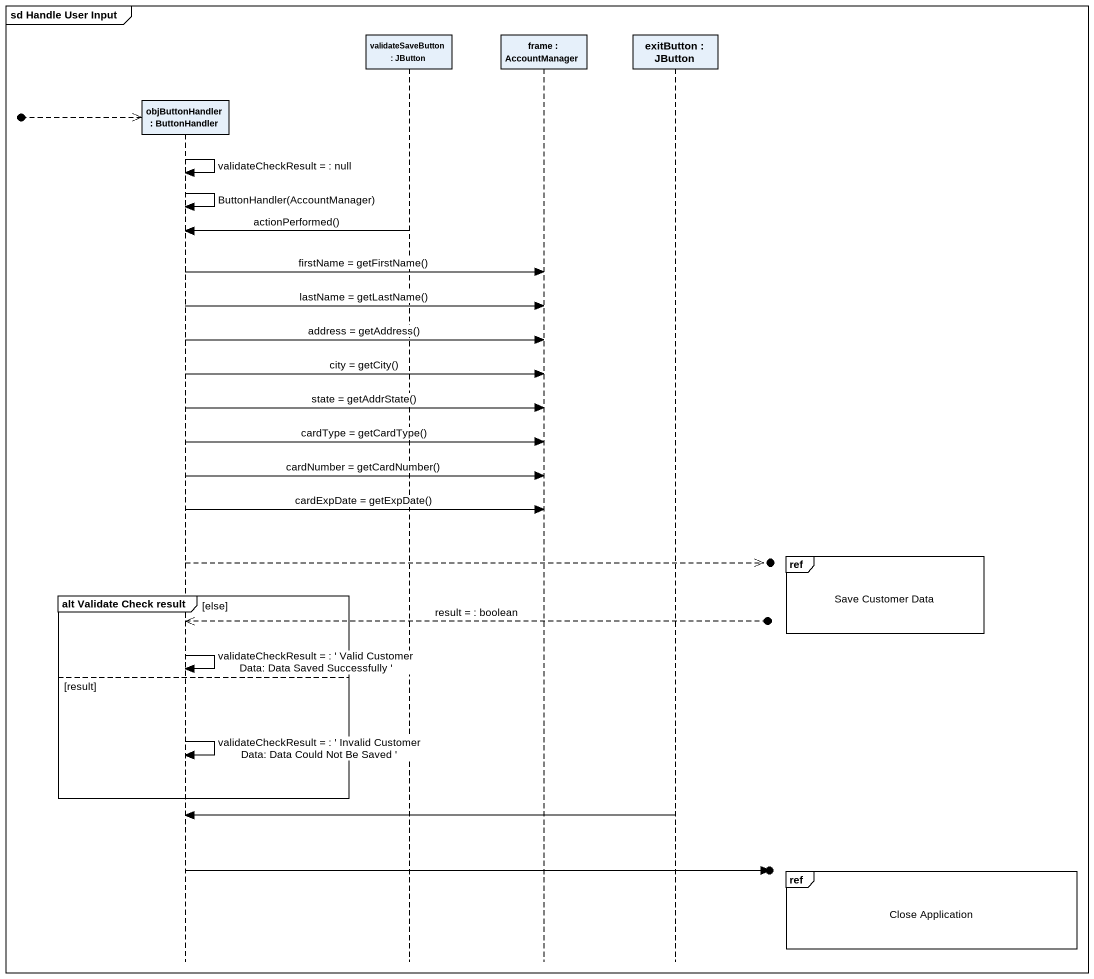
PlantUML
@startuml
mainframe sd Handle User Input
hide footbox
participant "objButtonHandler : ButtonHandler" as objButtonHandler
participant "validateSaveButton : JButton" as validateSaveButton
participant "frame : AccountManager" as frame_
participant "exitButton : JButton" as exitButton

[o-->> objButtonHandler
objButtonHandler -> objButtonHandler : validateCheckResult = : null
objButtonHandler -> objButtonHandler : ButtonHandler(AccountManager)
validateSaveButton -> objButtonHandler : actionPerformed()
objButtonHandler -> frame_ : firstName = getFirstName()
objButtonHandler -> frame_ : lastName = getLastName()
objButtonHandler -> frame_ : address = getAddress()
objButtonHandler -> frame_ : city = getCity()
objButtonHandler -> frame_ : state = getAddrState()
objButtonHandler -> frame_ : cardType = getCardType()
objButtonHandler -> frame_ : cardNumber = getCardNumber()
objButtonHandler -> frame_ : cardExpDate = getExpDate()
ref over exitButton : Save Customer Data
objButtonHandler -->>o]
group alt Validate Check result [else]
  objButtonHandler <<--o] : result = : boolean
  objButtonHandler -> objButtonHandler : validateCheckResult = : ' Valid Customer Data: Data Saved Successfully '
else result
  objButtonHandler -> objButtonHandler : validateCheckResult = : ' Invalid Customer Data: Data Could Not Be Saved '
end
exitButton -> objButtonHandler
objButtonHandler ->o]
ref over exitButton : Close Application
@enduml
